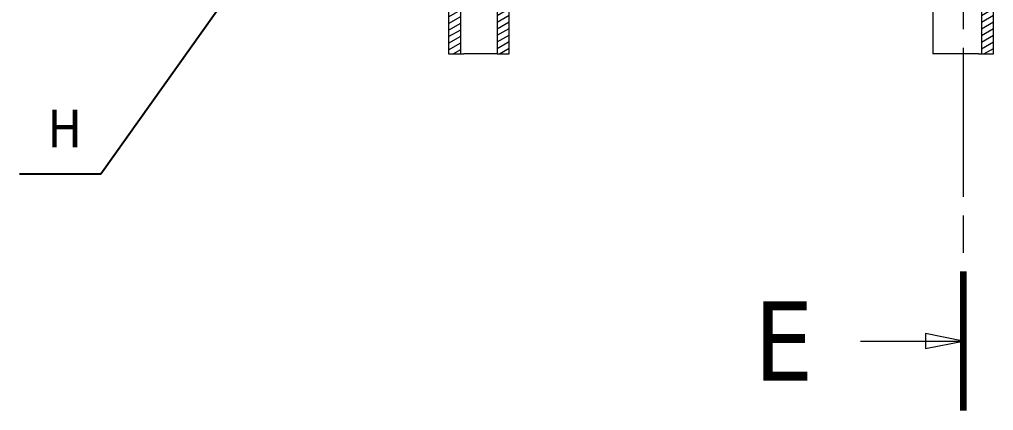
# Model space of a CAD drawing. Header units: millimetres. Extents: x 651 to 8859, y -354 to 894.
# Drawn here: x 2227.3 to 2291.6, y 32.6 to 58.4 of the extents above; entities that cross this region are included whole.
import ezdxf
from ezdxf import colors
from ezdxf.entities.mleader import LeaderData, LeaderLine
from ezdxf.math import Vec2, Vec3

# ---------------------------------------------------------------- set-up
doc = ezdxf.new("R2010")
doc.units = ezdxf.units.MM
doc.linetypes.add('CHAIN', pattern=[0.3543, 0.2362, -0.0295, 0.0591, -0.0295])
doc.linetypes.add('DASHDOT2', pattern=[12.7, 6.35, -3.175, 0, -3.175])
for name, color, linetype, lineweight in [('cienka', 7, 'Continuous', 9), ('Kreskowanie (ISO)', 7, 'Continuous', 9), ('Linia przekroju (ISO)', 7, 'CHAIN', 9), ('Widoczne (ISO)', 7, 'Continuous', 18)]:
    doc.layers.add(name, color=color, linetype=linetype, lineweight=lineweight)
doc.styles.get("Standard").update_dxf_attribs({"font": 'tahoma.ttf'})
doc.styles.add('Tekst etykiety (ISO)', font='tahoma.ttf')

# ---------------------------------------------------------------- blocks, each defined once
blk = doc.blocks.new('2dTransPrzekrój4')
at = {"layer": 'Linia przekroju (ISO)', "linetype": 'CHAIN', "ltscale": 41.729099}
blk.add_line((477.783, 651.55), (477.783, 553.658), dxfattribs=at)
at = {"layer": 'Linia przekroju (ISO)', "linetype": 'Continuous', "lineweight": 140}
blk.add_line((477.783, 562.842), (477.783, 553.658), dxfattribs=at)
at = {"layer": 'Linia przekroju (ISO)', "linetype": 'Continuous'}
for p, q in [((477.783, 558.25), (475.283, 558.75)), ((475.283, 558.75), (475.283, 557.75)), ((470.994, 558.25), (475.283, 558.25)), ((475.283, 558.25), (477.783, 558.25)), ((475.283, 557.75), (477.783, 558.25))]:
    blk.add_line(p, q, dxfattribs=at)
at = {"layer": 'Linia przekroju (ISO)', "linetype": 'Continuous', "flags": 128}
blk.add_lwpolyline([(475.283, 557.75), (477.783, 558.25), (475.283, 558.75), (475.283, 557.75)], dxfattribs=at)
at = {"layer": 'Linia przekroju (ISO)'}
blk.add_solid([(475.283, 557.75), (477.783, 558.25), (475.283, 558.75), (475.283, 557.75)], dxfattribs=at)
at = {"layer": 'Linia przekroju (ISO)', "insert": (463.969, 555.625), "char_height": 5.25, "attachment_point": 7, "style": 'Tekst etykiety (ISO)'}
blk.add_mtext('E', dxfattribs=at)

msp = doc.modelspace()

# ---------------------------------------------------------------- hatches: boundary and pattern name
at = {"layer": 'Kreskowanie (ISO)'}
h = msp.add_hatch(dxfattribs=at)
h.set_pattern_fill('ANSI31', color=256, scale=0.12, angle=345, style=0)
h.paths.add_polyline_path([(2257.172, 60.121), (2257.172, 60.521), (2255.648, 60.521), (2255.648, 56.121), (2256.448, 56.121), (2256.448, 60.121), (2256.748, 60.121)])
h = msp.add_hatch(dxfattribs=at)
h.set_pattern_fill('ANSI31', color=256, scale=0.12, angle=345, style=0)
h.paths.add_polyline_path([(2258.123, 60.521), (2258.123, 60.121), (2258.548, 60.121), (2258.848, 60.121), (2258.848, 56.121), (2259.648, 56.121), (2259.648, 60.521)])
h = msp.add_hatch(dxfattribs=at)
h.set_pattern_fill('ANSI31', color=256, scale=0.12, angle=345, style=0)
h.paths.add_polyline_path([(2291.645, 60.521), (2290.12, 60.521), (2290.12, 60.121), (2290.545, 60.121), (2290.845, 60.121), (2290.845, 56.121), (2291.645, 56.121)])

# ---------------------------------------------------------------- linework, layer by layer
at = {"layer": 'Widoczne (ISO)'}
for p, q in [((2255.648, 60.521), (2255.648, 56.121)), ((2259.648, 56.121), (2259.648, 60.521)), ((2291.645, 56.121), (2291.645, 60.521)), ((2256.448, 56.121), (2256.448, 60.121)), ((2258.848, 60.121), (2258.848, 56.121)), ((2287.645, 60.121), (2287.645, 56.121)), ((2290.845, 60.121), (2290.845, 56.121)), ((2255.648, 56.121), (2256.448, 56.121)), ((2256.448, 56.121), (2256.648, 56.121)), ((2258.848, 56.121), (2256.648, 56.121)), ((2258.848, 56.121), (2259.648, 56.121)), ((2290.645, 56.121), (2287.645, 56.121)), ((2290.645, 56.121), (2290.845, 56.121)), ((2290.845, 56.121), (2291.645, 56.121))]:
    msp.add_line(p, q, dxfattribs=at)

# ---------------------------------------------------------------- block references
at = {"layer": 'Linia przekroju (ISO)', "linetype": 'DASHDOT2'}
msp.add_blockref('2dTransPrzekrój4', (1811.862, -521.1), dxfattribs=at)

# ---------------------------------------------------------------- texts
at = {"layer": 'cienka', "insert": (2230.289, 51.192), "char_height": 2.5, "attachment_point": 5}
msp.add_mtext_dynamic_manual_height_columns('H', width=4.57131, gutter_width=12.5, heights=[0], dxfattribs=at)

# ---------------------------------------------------------------- leaders
at = {"layer": 'cienka'}
ml = msp.add_multileader_mtext('Standard', dxfattribs=at)
ml.set_content('')
ml.set_leader_properties()
ml.build(insert=Vec2(0, 0))
ml.multileader.update_dxf_attribs({"text_left_attachment_type": 6, "text_right_attachment_type": 6, "text_top_attachment_type": 10, "dogleg_length": 13.301, "arrow_head_size": 2.5})
ctx = ml.context
ctx.base_point, ctx.arrow_head_size, ctx.landing_gap_size, ctx.plane_origin = Vec3(2227.295, 48.183), 2.5, 1, Vec3(2245.967, 96.945)
ctx.left_attachment, ctx.right_attachment, ctx.bottom_attachment = 6, 6, 10
notes = []
notes.append((ctx, [(0, (1, 1, 0), (2232.671, 48.183), (-1, 0), 5.376, [(0, [(2252.17, 75.646)], 0, [])])]))
ctx.mtext, ml.multileader.dxf.content_type = None, 0
for ctx, leaders in notes:
    for number, flags, end, landing, length, lines in leaders:
        leader = LeaderData()
        leader.index, (leader.has_last_leader_line, leader.has_dogleg_vector, leader.attachment_direction) = number, flags
        leader.last_leader_point, leader.dogleg_vector, leader.dogleg_length = Vec3(end), Vec3(landing), length
        for number, points, colour, breaks in lines:
            line = LeaderLine()
            line.index, line.vertices, line.color, line.breaks = number, Vec3.list(points), colors.encode_raw_color(colour), breaks
            leader.lines.append(line)
        ctx.leaders.append(leader)

doc.saveas('drawing.dxf')
